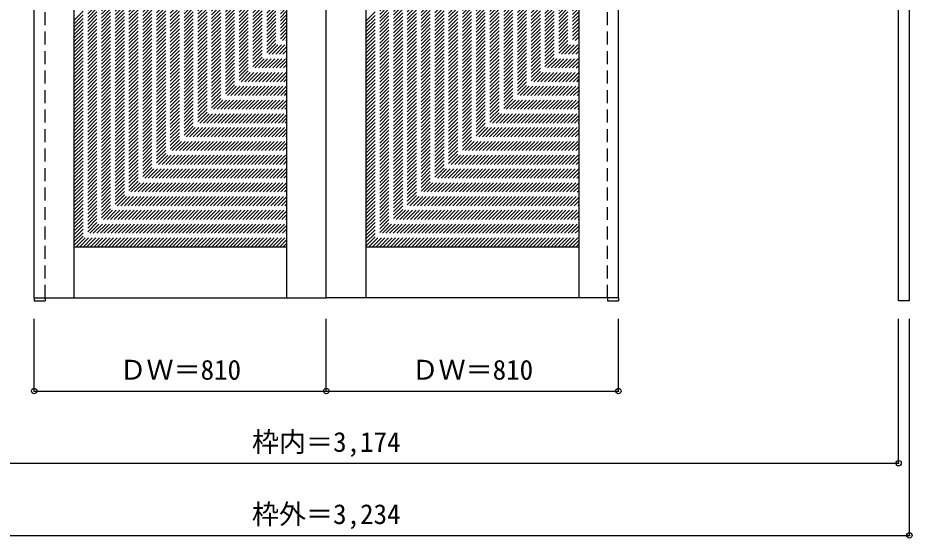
# Model space of a CAD drawing. Units: millimetres, scale not verified. Extents: x -2122 to 1664, y -1693 to 1207.
# Drawn here: x -816 to 1664, y -1693 to -251 of the extents above; entities that cross this region are included whole.
import ezdxf
from ezdxf.enums import TextEntityAlignment as Align

# ---------------------------------------------------------------- set-up
doc = ezdxf.new("R2010")
doc.units = ezdxf.units.MM
doc.header["$LTSCALE"] = 30
doc.header["$PDMODE"] = 32
doc.header["$PDSIZE"] = 15
doc.linetypes.add('DASHED1', pattern=[1.8, 1.2, -0.6])
doc.layers.add('0-0', color=4, linetype='DASHED1')
doc.layers.add('0-1_寸法', color=7, linetype='Continuous')
doc.styles.add('ＭＳ ゴシック', font='')
doc.styles.get('ＭＳ ゴシック').set_extended_font_data('MS Gothic')

msp = doc.modelspace()

# ---------------------------------------------------------------- linework, layer by layer
at = {"layer": '0-0', "color": 3, "linetype": 'Continuous'}
for p, q in [((1626.42, -1035.33), (1626.42, 1199.67)), ((1656.42, -1035.33), (1656.42, 1199.67)), ((-770.58, -1027.33), (-770.58, 1155.67)), ((-660.58, 1155.67), (-660.58, -1027.33)), ((-70.58, 1155.67), (-70.58, -1027.33)), ((39.42, -1027.33), (39.42, 1155.67)), ((149.42, 1155.67), (149.42, -1027.33)), ((739.42, 1155.67), (739.42, -1027.33)), ((849.42, -1027.33), (849.42, 1155.67)), ((-70.58, -886.33), (-660.58, -886.33)), ((739.42, -886.33), (149.42, -886.33)), ((-770.58, -1027.33), (39.42, -1027.33)), ((-770.58, -1027.33), (-770.58, -1035.33)), ((-770.58, -1035.33), (-740.58, -1035.33)), ((-740.58, -1027.33), (-740.58, -1035.33)), ((849.42, -1027.33), (39.42, -1027.33)), ((819.42, -1027.33), (819.42, -1035.33)), ((819.42, -1035.33), (849.42, -1035.33)), ((849.42, -1027.33), (849.42, -1035.33)), ((1656.42, -1035.33), (1626.42, -1035.33))]:
    msp.add_line(p, q, dxfattribs=at)
at = {"layer": '0-0'}
for p, q in [((-770.58, -1027.33), (-770.58, 1169.67)), ((-740.58, -1027.33), (-740.58, 1169.67)), ((819.42, -1027.33), (819.42, 1169.67)), ((849.42, -1027.33), (849.42, 1169.67)), ((-740.58, -1027.33), (-740.58, 1155.67)), ((819.42, -1027.33), (819.42, 1155.67)), ((-660.58, -258.33), (-70.58, 331.67)), ((149.42, -260.08), (739.42, 329.92)), ((-660.58, -268.23), (-70.58, 321.77)), ((-660.58, -278.12), (-70.58, 311.88)), ((-660.58, -288.02), (-70.58, 301.98)), ((149.42, -269.98), (739.42, 320.02)), ((149.42, -279.88), (739.42, 310.12)), ((149.42, -289.78), (739.42, 300.22)), ((-660.58, -297.92), (-70.58, 292.08)), ((-660.58, -307.82), (-70.58, 282.18)), ((149.42, -299.68), (739.42, 290.32)), ((149.42, -309.58), (739.42, 280.42)), ((-660.58, -317.72), (-70.58, 272.28)), ((-660.58, -327.62), (-70.58, 262.38)), ((-660.58, -337.52), (-70.58, 252.48)), ((149.42, -319.48), (739.42, 270.52)), ((149.42, -329.38), (739.42, 260.62)), ((149.42, -339.28), (739.42, 250.72)), ((-660.58, -347.42), (-70.58, 242.58)), ((-660.58, -357.32), (-70.58, 232.68)), ((149.42, -349.18), (739.42, 240.82)), ((149.42, -359.08), (739.42, 230.92)), ((-660.58, -367.22), (-70.58, 222.78)), ((-660.58, -377.12), (-70.58, 212.88)), ((-660.58, -387.02), (-70.58, 202.98)), ((149.42, -368.98), (739.42, 221.02)), ((149.42, -378.88), (739.42, 211.12)), ((149.42, -388.78), (739.42, 201.22)), ((-660.58, -396.92), (-70.58, 193.08)), ((-660.58, -406.82), (-70.58, 183.18)), ((149.42, -398.68), (739.42, 191.32)), ((149.42, -408.58), (739.42, 181.42)), ((-660.58, -416.72), (-70.58, 173.28)), ((-660.58, -426.62), (-70.58, 163.38)), ((-660.58, -436.52), (-70.58, 153.48)), ((149.42, -418.48), (739.42, 171.52)), ((149.42, -428.38), (739.42, 161.62)), ((149.42, -438.28), (739.42, 151.72)), ((-660.58, -446.42), (-70.58, 143.58)), ((-660.58, -456.32), (-70.58, 133.68)), ((149.42, -448.17), (739.42, 141.83)), ((149.42, -458.07), (739.42, 131.93)), ((-660.58, -466.22), (-70.58, 123.78)), ((-660.58, -476.11), (-70.58, 113.89)), ((-660.58, -486.01), (-70.58, 103.99)), ((149.42, -467.97), (739.42, 122.03)), ((149.42, -477.87), (739.42, 112.13)), ((149.42, -487.77), (739.42, 102.23)), ((-660.58, -495.91), (-70.58, 94.09)), ((-660.58, -505.81), (-70.58, 84.19)), ((149.42, -497.67), (739.42, 92.33)), ((149.42, -507.57), (739.42, 82.43)), ((-660.58, -515.71), (-70.58, 74.29)), ((-660.58, -525.61), (-70.58, 64.39)), ((-660.58, -535.51), (-70.58, 54.49)), ((149.42, -517.47), (739.42, 72.53)), ((149.42, -527.37), (739.42, 62.63)), ((149.42, -537.27), (739.42, 52.73)), ((-660.58, -545.41), (-70.58, 44.59)), ((-660.58, -555.31), (-70.58, 34.69)), ((149.42, -547.17), (739.42, 42.83)), ((149.42, -557.07), (739.42, 32.93)), ((-660.58, -565.21), (-70.58, 24.79)), ((-660.58, -575.11), (-70.58, 14.89)), ((-660.58, -585.01), (-70.58, 4.99)), ((149.42, -566.97), (739.42, 23.03)), ((149.42, -576.87), (739.42, 13.13)), ((149.42, -586.77), (739.42, 3.23)), ((-660.58, -594.91), (-70.58, -4.91)), ((-660.58, -604.81), (-70.58, -14.81)), ((-660.58, -614.71), (-70.58, -24.71)), ((149.42, -596.67), (739.42, -6.67)), ((149.42, -606.57), (739.42, -16.57)), ((-660.58, -624.61), (-70.58, -34.61)), ((-660.58, -634.51), (-70.58, -44.51)), ((149.42, -616.47), (739.42, -26.47)), ((149.42, -626.37), (739.42, -36.37)), ((149.42, -636.27), (739.42, -46.27)), ((-660.58, -644.41), (-70.58, -54.41)), ((-660.58, -654.31), (-70.58, -64.31)), ((-660.58, -664.21), (-70.58, -74.21)), ((149.42, -646.16), (739.42, -56.16)), ((149.42, -656.06), (739.42, -66.06)), ((-660.58, -674.1), (-70.58, -84.1)), ((-660.58, -684), (-70.58, -94)), ((149.42, -665.96), (739.42, -75.96)), ((149.42, -675.86), (739.42, -85.86)), ((149.42, -685.76), (739.42, -95.76)), ((-660.58, -693.9), (-70.58, -103.9)), ((-660.58, -703.8), (-70.58, -113.8)), ((-660.58, -713.7), (-70.58, -123.7)), ((149.42, -695.66), (739.42, -105.66)), ((149.42, -705.56), (739.42, -115.56)), ((-660.58, -723.6), (-70.58, -133.6)), ((-660.58, -733.5), (-70.58, -143.5)), ((149.42, -715.46), (739.42, -125.46)), ((149.42, -725.36), (739.42, -135.36)), ((149.42, -735.26), (739.42, -145.26)), ((-660.58, -743.4), (-70.58, -153.4)), ((-660.58, -753.3), (-70.58, -163.3)), ((-660.58, -763.2), (-70.58, -173.2)), ((149.42, -745.16), (739.42, -155.16)), ((149.42, -755.06), (739.42, -165.06)), ((-660.58, -773.1), (-70.58, -183.1)), ((-660.58, -783), (-70.58, -193)), ((149.42, -764.96), (739.42, -174.96)), ((149.42, -774.86), (739.42, -184.86)), ((149.42, -784.76), (739.42, -194.76)), ((-660.58, -792.9), (-70.58, -202.9)), ((-660.58, -802.8), (-70.58, -212.8)), ((-660.58, -812.7), (-70.58, -222.7)), ((149.42, -794.66), (739.42, -204.66)), ((149.42, -804.56), (739.42, -214.56)), ((-660.58, -822.6), (-70.58, -232.6)), ((-660.58, -832.5), (-70.58, -242.5)), ((149.42, -814.46), (739.42, -224.46)), ((149.42, -824.36), (739.42, -234.36)), ((149.42, -834.26), (739.42, -244.26)), ((-660.58, -842.4), (-70.58, -252.4)), ((-660.58, -852.3), (-70.58, -262.3)), ((-660.58, -862.2), (-70.58, -272.2)), ((149.42, -844.15), (739.42, -254.15)), ((149.42, -854.05), (739.42, -264.05)), ((-660.58, -872.09), (-70.58, -282.09)), ((-660.58, -881.99), (-70.58, -291.99)), ((149.42, -863.95), (739.42, -273.95)), ((149.42, -873.85), (739.42, -283.85)), ((149.42, -883.75), (739.42, -293.75)), ((-655.01, -886.33), (-70.58, -301.89)), ((-645.11, -886.33), (-70.58, -311.79)), ((-635.21, -886.33), (-70.58, -321.69)), ((156.75, -886.33), (739.42, -303.65)), ((166.65, -886.33), (739.42, -313.55)), ((-625.31, -886.33), (-70.58, -331.59)), ((-615.41, -886.33), (-70.58, -341.49)), ((176.54, -886.33), (739.42, -323.45)), ((186.44, -886.33), (739.42, -333.35)), ((196.34, -886.33), (739.42, -343.25)), ((-605.52, -886.33), (-70.58, -351.39)), ((-595.62, -886.33), (-70.58, -361.29)), ((-585.72, -886.33), (-70.58, -371.19)), ((206.24, -886.33), (739.42, -353.15)), ((216.14, -886.33), (739.42, -363.05)), ((-575.82, -886.33), (-70.58, -381.09)), ((-565.92, -886.33), (-70.58, -390.99)), ((226.04, -886.33), (739.42, -372.95)), ((235.94, -886.33), (739.42, -382.85)), ((245.84, -886.33), (739.42, -392.75)), ((-556.02, -886.33), (-70.58, -400.89)), ((-546.12, -886.33), (-70.58, -410.79)), ((-536.22, -886.33), (-70.58, -420.69)), ((255.74, -886.33), (739.42, -402.65)), ((265.64, -886.33), (739.42, -412.55)), ((-526.32, -886.33), (-70.58, -430.59)), ((-516.42, -886.33), (-70.58, -440.49)), ((275.54, -886.33), (739.42, -422.45)), ((285.44, -886.33), (739.42, -432.35)), ((295.34, -886.33), (739.42, -442.25)), ((-506.52, -886.33), (-70.58, -450.39)), ((-496.62, -886.33), (-70.58, -460.29)), ((-486.72, -886.33), (-70.58, -470.19)), ((305.24, -886.33), (739.42, -452.14)), ((315.14, -886.33), (739.42, -462.04)), ((-476.82, -886.33), (-70.58, -480.08)), ((-466.92, -886.33), (-70.58, -489.98)), ((325.04, -886.33), (739.42, -471.94)), ((334.94, -886.33), (739.42, -481.84)), ((344.84, -886.33), (739.42, -491.74)), ((-457.02, -886.33), (-70.58, -499.88)), ((-447.12, -886.33), (-70.58, -509.78)), ((-437.22, -886.33), (-70.58, -519.68)), ((354.74, -886.33), (739.42, -501.64)), ((364.64, -886.33), (739.42, -511.54)), ((-427.32, -886.33), (-70.58, -529.58)), ((-417.42, -886.33), (-70.58, -539.48)), ((374.53, -886.33), (739.42, -521.44)), ((384.43, -886.33), (739.42, -531.34)), ((394.33, -886.33), (739.42, -541.24)), ((-407.53, -886.33), (-70.58, -549.38)), ((-397.63, -886.33), (-70.58, -559.28)), ((-387.73, -886.33), (-70.58, -569.18)), ((404.23, -886.33), (739.42, -551.14)), ((414.13, -886.33), (739.42, -561.04)), ((-377.83, -886.33), (-70.58, -579.08)), ((-367.93, -886.33), (-70.58, -588.98)), ((424.03, -886.33), (739.42, -570.94)), ((433.93, -886.33), (739.42, -580.84)), ((443.83, -886.33), (739.42, -590.74)), ((-358.03, -886.33), (-70.58, -598.88)), ((-348.13, -886.33), (-70.58, -608.78)), ((-338.23, -886.33), (-70.58, -618.68)), ((453.73, -886.33), (739.42, -600.64)), ((463.63, -886.33), (739.42, -610.54)), ((-328.33, -886.33), (-70.58, -628.58)), ((-318.43, -886.33), (-70.58, -638.48)), ((473.53, -886.33), (739.42, -620.44)), ((483.43, -886.33), (739.42, -630.34)), ((493.33, -886.33), (739.42, -640.24)), ((-308.53, -886.33), (-70.58, -648.38)), ((-298.63, -886.33), (-70.58, -658.28)), ((-288.73, -886.33), (-70.58, -668.17)), ((503.23, -886.33), (739.42, -650.13)), ((513.13, -886.33), (739.42, -660.03)), ((-278.83, -886.33), (-70.58, -678.07)), ((-268.93, -886.33), (-70.58, -687.97)), ((523.03, -886.33), (739.42, -669.93)), ((532.93, -886.33), (739.42, -679.83)), ((542.83, -886.33), (739.42, -689.73)), ((-259.03, -886.33), (-70.58, -697.87)), ((-249.13, -886.33), (-70.58, -707.77)), ((-239.23, -886.33), (-70.58, -717.67)), ((552.73, -886.33), (739.42, -699.63)), ((562.63, -886.33), (739.42, -709.53)), ((-229.33, -886.33), (-70.58, -727.57)), ((-219.44, -886.33), (-70.58, -737.47)), ((572.52, -886.33), (739.42, -719.43)), ((582.42, -886.33), (739.42, -729.33)), ((592.32, -886.33), (739.42, -739.23)), ((-209.54, -886.33), (-70.58, -747.37)), ((-199.64, -886.33), (-70.58, -757.27)), ((-189.74, -886.33), (-70.58, -767.17)), ((602.22, -886.33), (739.42, -749.13)), ((612.12, -886.33), (739.42, -759.03)), ((-179.84, -886.33), (-70.58, -777.07)), ((-169.94, -886.33), (-70.58, -786.97)), ((622.02, -886.33), (739.42, -768.93)), ((631.92, -886.33), (739.42, -778.83)), ((641.82, -886.33), (739.42, -788.73)), ((-160.04, -886.33), (-70.58, -796.87)), ((-150.14, -886.33), (-70.58, -806.77)), ((-140.24, -886.33), (-70.58, -816.67)), ((651.72, -886.33), (739.42, -798.63)), ((661.62, -886.33), (739.42, -808.53)), ((-130.34, -886.33), (-70.58, -826.57)), ((-120.44, -886.33), (-70.58, -836.47)), ((671.52, -886.33), (739.42, -818.43)), ((681.42, -886.33), (739.42, -828.33)), ((691.32, -886.33), (739.42, -838.22)), ((-110.54, -886.33), (-70.58, -846.37)), ((-100.64, -886.33), (-70.58, -856.27)), ((-90.74, -886.33), (-70.58, -866.16)), ((701.22, -886.33), (739.42, -848.12)), ((711.12, -886.33), (739.42, -858.02)), ((721.02, -886.33), (739.42, -867.92)), ((-80.84, -886.33), (-70.58, -876.06)), ((-70.94, -886.33), (-70.58, -885.96)), ((730.92, -886.33), (739.42, -877.82))]:
    msp.add_line(p, q, dxfattribs=at)
at = {"layer": '0-1_寸法', "color": 4}
for p, q in [((-770.58, -1285.33), (-770.58, -1085.33)), ((39.42, -1285.33), (39.42, -1085.33)), ((849.42, -1285.33), (849.42, -1085.33)), ((1626.42, -1485.33), (1626.42, -1085.33)), ((1656.42, -1685.33), (1656.42, -1085.33)), ((-770.58, -1285.33), (849.42, -1285.33)), ((-1547.58, -1485.33), (1626.42, -1485.33)), ((-1577.58, -1685.33), (1656.42, -1685.33))]:
    msp.add_line(p, q, dxfattribs=at)
at = {"layer": '0-1_寸法'}
for p in [(-770.58, -1285.33), (39.42, -1285.33), (849.42, -1285.33), (1626.42, -1485.33), (1656.42, -1685.33)]:
    msp.add_point(p, dxfattribs=at)

# ---------------------------------------------------------------- texts
at = {"layer": '0-1_寸法', "style": 'ＭＳ ゴシック'}
for s, p in [('ＤＷ＝810', (-534.33, -1270.33)), ('ＤＷ＝810', (275.67, -1270.33)), ('枠内＝3,174', (-166.83, -1470.33)), ('枠外＝3,234', (-166.83, -1670.33))]:
    msp.add_text(s, height=54.99, dxfattribs=at).set_placement(p, align=Align.BOTTOM_LEFT)

doc.saveas('drawing.dxf')
